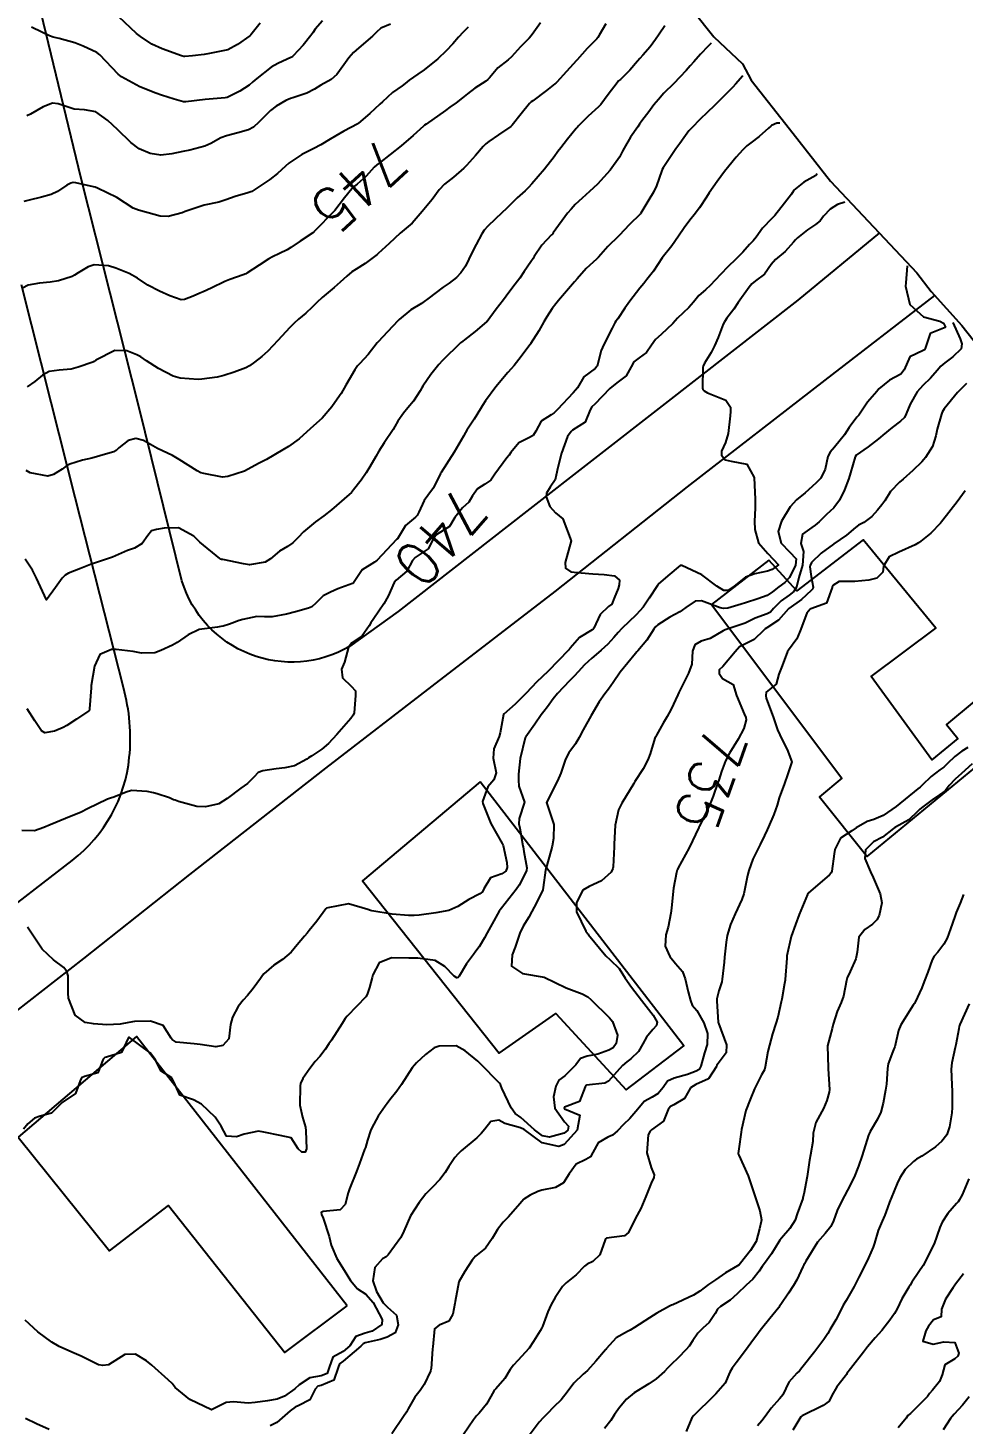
# Model space of a CAD drawing. Header units: metres. Extents: x 298520 to 308411, y 7433745 to 7450750.
# Drawn here: x 300307.2 to 300392.8, y 7449074.5 to 7449202.4 of the extents above; entities that cross this region are included whole.
import ezdxf
from ezdxf.enums import TextEntityAlignment as Align

# ---------------------------------------------------------------- set-up
doc = ezdxf.new("R2010")
doc.units = ezdxf.units.M
doc.header["$LTSCALE"] = 10
for name, color, linetype in [('Area', 45, 'Continuous'), ('Cotas', 45, 'Continuous'), ('Curvas de Nivel 1m', 11, 'Continuous'), ('Curvas de Nivel 5m', 15, 'Continuous'), ('Edificações', 30, 'Continuous'), ('Vias Primárias', 230, 'Continuous')]:
    doc.layers.add(name, color=color, linetype=linetype)
doc.styles.add('Style-STANDARD', font='STANDARD.shx')

msp = doc.modelspace()

# ---------------------------------------------------------------- linework, layer by layer
at = {"layer": 'Area'}
msp.add_polyline3d([(300363.96, 7449209.13, 744.53), (300369.99, 7449201.53, 742.12), (300372.6, 7449199.07, 741.34), (300373.41, 7449197.57, 741.08), (300376.91, 7449193.13, 739.83), (300380.68, 7449188.32, 738.84), (300388.59, 7449179.93, 737.23), (300389.88, 7449178.21, 737.05), (300392.69, 7449175.09, 737.01), (300397.09, 7449169.54, 734.57), (300403.01, 7449163.19, 733.06), (300409.73, 7449154.67, 731.4), (300416.81, 7449146.41, 729.73), (300420.89, 7449141.42, 728.68), (300422.45, 7449139.86, 728.27), (300425.86, 7449135.21, 727.43), (300426.16, 7449135, 727.31), (300430.72, 7449130.18, 726.69), (300439.56, 7449119.7, 725.25)], dxfattribs=at)
at = {"layer": 'Curvas de Nivel 1m', "flags": 128}
for points, elevation in [([(300347.5, 7449202.44), (300347.03, 7449201.97), (300346.6, 7449201.51), (300346.08, 7449200.91), (300345.47, 7449200.25), (300344.72, 7449199.53), (300343.45, 7449198.52), (300342.88, 7449198.12), (300342.08, 7449197.56), (300341.72, 7449197.28), (300341.44, 7449197.06), (300340.57, 7449196.43), (300339.63, 7449195.6), (300339.41, 7449195.39), (300338.49, 7449194.52), (300337.46, 7449193.62), (300337.42, 7449193.59), (300337.39, 7449193.57), (300336.11, 7449192.9), (300335.38, 7449192.46), (300334.86, 7449192.16), (300334, 7449191.66), (300333.36, 7449191.32), (300332.27, 7449190.76), (300331.35, 7449190.16), (300331.08, 7449189.96), (300330.77, 7449189.7), (300330.02, 7449189.02), (300329.33, 7449188.48), (300328.24, 7449187.73), (300327.67, 7449187.39), (300327.32, 7449187.25), (300326.15, 7449186.91), (300325.31, 7449186.61), (300324.66, 7449186.41), (300323.3, 7449186.11), (300323.05, 7449186.04), (300322.32, 7449185.8), (300321.57, 7449185.53), (300321.29, 7449185.42), (300320.03, 7449185.08), (300319.29, 7449185.12), (300318.72, 7449185.28), (300317.29, 7449185.65), (300316.8, 7449185.86), (300315.31, 7449186.83), (300313.54, 7449187.69), (300313.32, 7449187.76), (300312.64, 7449187.92), (300311.56, 7449188.16), (300311.33, 7449188.19), (300311.11, 7449188.15), (300310.75, 7449187.94), (300309.87, 7449187.39), (300309.31, 7449187.11), (300308.42, 7449186.85), (300307.3, 7449186.57), (300306.81, 7449186.47)], 746), ([(300365.5, 7449202.55), (300364.98, 7449201.8), (300364.64, 7449201.3), (300364.14, 7449200.64), (300363.47, 7449199.87), (300363.21, 7449199.57), (300363, 7449199.31), (300362.29, 7449198.48), (300361.44, 7449197.65), (300361.27, 7449197.5), (300361.13, 7449197.33), (300360.32, 7449196.25), (300359.64, 7449195.36), (300359.41, 7449195.12), (300358.48, 7449194.29), (300357.58, 7449193.38), (300357.49, 7449193.28), (300357.39, 7449193.15), (300356.6, 7449192.16), (300355.98, 7449191.39), (300355.71, 7449191.04), (300355.35, 7449190.54), (300354.48, 7449189.41), (300353.33, 7449188.07), (300353.02, 7449187.74), (300352.71, 7449187.44), (300351.98, 7449186.78), (300351.3, 7449186.11), (300350.96, 7449185.79), (300350.61, 7449185.46), (300349.28, 7449184.19), (300348.94, 7449183.82), (300348.73, 7449183.49), (300348.23, 7449182.52), (300347.71, 7449181.5), (300347.56, 7449181.18), (300347.23, 7449180.52), (300346.82, 7449179.92), (300346.42, 7449179.51), (300345.75, 7449178.98), (300345.21, 7449178.61), (300343.78, 7449177.54), (300343.46, 7449177.29), (300343.2, 7449177.12), (300342.23, 7449176.52), (300341.17, 7449175.65), (300341.13, 7449175.61), (300341.09, 7449175.57), (300340.1, 7449174.52), (300339.24, 7449173.6), (300339.15, 7449173.5), (300338.32, 7449172.43), (300337.57, 7449171.62), (300337.36, 7449171.39), (300337.12, 7449171.04), (300336.58, 7449170.15), (300336.3, 7449169.63), (300335.86, 7449168.87), (300335.08, 7449167.75), (300335, 7449167.64), (300334.12, 7449166.6), (300333.05, 7449165.67), (300332.01, 7449164.71), (300331.04, 7449164.01), (300330.53, 7449163.7), (300329.02, 7449162.83), (300328.3, 7449162.45), (300327.01, 7449161.74), (300325.49, 7449161.27), (300325, 7449161.22), (300323.27, 7449161.53), (300323.01, 7449161.61), (300322.67, 7449161.79), (300321.02, 7449162.83), (300320.4, 7449163.19), (300319.03, 7449163.84), (300317.75, 7449164.56), (300317.05, 7449164.76), (300316.34, 7449164.57), (300315.49, 7449163.88), (300315.25, 7449163.66), (300315.03, 7449163.54), (300314.5, 7449163.36), (300313.02, 7449162.94), (300312.18, 7449162.76), (300311.02, 7449162.4), (300310.72, 7449162.23), (300310.3, 7449161.94), (300309.51, 7449161.44), (300309, 7449161.31), (300307.38, 7449161.6), (300307.01, 7449161.81)], 743), ([(300340.38, 7449202.7), (300339.49, 7449202.33), (300339.1, 7449201.98), (300338.72, 7449201.6), (300337.47, 7449200.53), (300336.99, 7449200.1), (300336.57, 7449199.63), (300336.11, 7449198.98), (300335.45, 7449198.08), (300334.95, 7449197.65), (300333.99, 7449197.11), (300333.43, 7449196.76), (300332.72, 7449196.38), (300331.42, 7449195.96), (300331.22, 7449195.89), (300330.8, 7449195.7), (300329.91, 7449195.2), (300329.4, 7449194.81), (300328.32, 7449193.73), (300327.84, 7449193.28), (300327.38, 7449193.03), (300326.39, 7449192.74), (300325.37, 7449192.48), (300324.85, 7449192.29), (300323.92, 7449191.78), (300323.36, 7449191.53), (300322.01, 7449191.15), (300321.36, 7449191.03), (300320.34, 7449190.83), (300319.35, 7449190.69), (300318.36, 7449190.85), (300317.36, 7449191.28), (300316.59, 7449191.87), (300315.38, 7449193.06), (300314.49, 7449193.89), (300313.4, 7449194.66), (300312.34, 7449194.85), (300311.4, 7449194.93), (300309.94, 7449195.41), (300309.41, 7449195.48), (300308.56, 7449195.12), (300307.4, 7449194.46), (300307.06, 7449194.32)], 747), ([(300360.11, 7449202.74), (300359.49, 7449201.7), (300359.37, 7449201.48), (300359.28, 7449201.36), (300358.38, 7449200.46), (300357.46, 7449199.45), (300357.43, 7449199.41), (300357.41, 7449199.38), (300356.48, 7449198.36), (300355.61, 7449197.4), (300355.52, 7449197.31), (300355.43, 7449197.24), (300354.65, 7449196.64), (300353.42, 7449195.69), (300353.27, 7449195.58), (300353.12, 7449195.43), (300352.35, 7449194.49), (300351.52, 7449193.45), (300351.46, 7449193.38), (300351.39, 7449193.32), (300350.27, 7449192.58), (300349.37, 7449191.95), (300349.11, 7449191.74), (300348.86, 7449191.49), (300348.16, 7449190.68), (300347.35, 7449189.76), (300347.22, 7449189.63), (300347.09, 7449189.5), (300346.14, 7449188.7), (300345.33, 7449188.05), (300344.83, 7449187.53), (300344.2, 7449186.65), (300343.29, 7449185.55), (300342.37, 7449184.47), (300341.27, 7449183.57), (300340.24, 7449182.61), (300339.24, 7449181.68), (300339.2, 7449181.64), (300339.16, 7449181.6), (300338.06, 7449180.79), (300337.23, 7449180.26), (300336.84, 7449180.01), (300336.37, 7449179.63), (300335.78, 7449179.07), (300335.21, 7449178.58), (300334.13, 7449177.66), (300333.64, 7449177.22), (300333.19, 7449176.78), (300332.62, 7449176.24), (300331.94, 7449175.68), (300331.54, 7449175.32), (300331.17, 7449174.92), (300330.06, 7449173.71), (300329.14, 7449172.75), (300328.6, 7449172.27), (300327.92, 7449171.73), (300327.47, 7449171.4), (300327.13, 7449171.22), (300326.05, 7449170.82), (300325.11, 7449170.52), (300324.51, 7449170.37), (300323.11, 7449170.17), (300322.76, 7449170.14), (300321.11, 7449170.26), (300320.47, 7449170.46), (300319.12, 7449171.16), (300318.04, 7449171.85), (300317.5, 7449172.22), (300317.14, 7449172.41), (300316.22, 7449172.79), (300315.14, 7449172.82), (300313.4, 7449171.91), (300313.24, 7449171.8), (300313.13, 7449171.75), (300311.77, 7449171.28), (300311.12, 7449171.1), (300310.04, 7449171.02), (300309.12, 7449170.88), (300308.52, 7449170.55), (300307.82, 7449169.97), (300307.1, 7449169.49)], 744), ([(300334.14, 7449203.02), (300333.49, 7449202.24), (300333.25, 7449201.91), (300333.09, 7449201.67), (300332.38, 7449200.78), (300331.46, 7449199.8), (300331.4, 7449199.75), (300331.3, 7449199.69), (300330.06, 7449199.1), (300329.45, 7449198.75), (300328.14, 7449197.73), (300327.77, 7449197.41), (300327.43, 7449197.12), (300326.59, 7449196.58), (300325.42, 7449196), (300325.23, 7449195.95), (300323.41, 7449195.79), (300321.64, 7449195.58), (300321.41, 7449195.59), (300320.56, 7449195.82), (300319.42, 7449196.21), (300318.88, 7449196.38), (300317.43, 7449196.97), (300315.75, 7449197.88), (300315.45, 7449198.13), (300313.75, 7449199.9), (300313.47, 7449200.12), (300312.24, 7449200.69), (300311.47, 7449200.99), (300310.04, 7449201.39), (300309.48, 7449201.52), (300309.15, 7449201.63), (300308.46, 7449201.97), (300307.49, 7449202.42)], 748), ([(300328.43, 7449202.79), (300327.58, 7449201.74), (300327.48, 7449201.64), (300326.38, 7449200.84), (300325.47, 7449200.35), (300323.65, 7449199.98), (300323.46, 7449199.95), (300323.32, 7449199.93), (300322.25, 7449199.8), (300321.54, 7449199.73), (300321.46, 7449199.74), (300321.25, 7449199.81), (300319.47, 7449200.44), (300318.51, 7449200.88), (300317.48, 7449201.57), (300317.13, 7449201.86), (300315.51, 7449203.37)], 749), ([(300369.75, 7449200.96), (300369.48, 7449200.68), (300368.75, 7449199.97), (300368.14, 7449199.25), (300367.83, 7449198.89), (300367.45, 7449198.47), (300366.87, 7449197.84), (300366.32, 7449197.28), (300365.42, 7449196.37), (300364.91, 7449195.81), (300364.49, 7449195.3), (300364.03, 7449194.68), (300363.4, 7449193.84), (300363.17, 7449193.53), (300363.02, 7449193.31), (300362.36, 7449192.34), (300361.76, 7449191.33), (300361.63, 7449191.06), (300361.35, 7449190.53), (300360.5, 7449189.34), (300359.33, 7449188.06), (300358.98, 7449187.71), (300358.59, 7449187.37), (300357.92, 7449186.77), (300357.3, 7449186.17), (300356.92, 7449185.77), (300356.59, 7449185.39), (300355.27, 7449183.58), (300355.2, 7449183.48), (300355.13, 7449183.41), (300354.23, 7449182.45), (300353.54, 7449181.43), (300353.43, 7449181.24), (300353.24, 7449180.94), (300352.63, 7449180.04), (300352.21, 7449179.44), (300351.78, 7449178.88), (300351.21, 7449178.11), (300350.72, 7449177.46), (300350.05, 7449176.61), (300349.22, 7449175.48), (300349.17, 7449175.43), (300348.12, 7449174.54), (300347.16, 7449173.79), (300346.99, 7449173.67), (300346.8, 7449173.5), (300345.14, 7449171.88), (300344.8, 7449171.53), (300344.06, 7449170.6), (300343.34, 7449169.55), (300343.25, 7449169.4), (300343.1, 7449169.12), (300342.48, 7449168.17), (300341.97, 7449167.56), (300341.56, 7449167.08), (300341.06, 7449166.34), (300340.78, 7449165.85), (300340.61, 7449165.58), (300339.8, 7449164.35), (300339.32, 7449163.6), (300339.03, 7449163.11), (300338.48, 7449162.15), (300338.15, 7449161.61), (300337.68, 7449160.94), (300336.99, 7449160.04), (300336.8, 7449159.81), (300336.6, 7449159.62), (300334.97, 7449158.21), (300334.26, 7449157.66), (300333.52, 7449157.1), (300332.95, 7449156.66), (300332.42, 7449156.2), (300331.92, 7449155.68), (300331.44, 7449155.18), (300330.93, 7449154.84), (300330.21, 7449154.42), (300329.4, 7449153.71), (300328.91, 7449153.41), (300327.47, 7449153.17), (300326.91, 7449153.26), (300325.01, 7449153.66), (300324.91, 7449153.67), (300324.84, 7449153.69), (300324.75, 7449153.76), (300322.93, 7449155.25), (300322.36, 7449155.8), (300320.95, 7449156.56), (300319.64, 7449156.52), (300318.95, 7449156.41), (300318.5, 7449156.29), (300318.14, 7449155.85), (300317.64, 7449155.14), (300316.93, 7449154.71), (300316.3, 7449154.49), (300314.91, 7449153.88), (300312.91, 7449153.2), (300311.98, 7449152.84), (300310.9, 7449152.42), (300310.59, 7449152.24), (300310.32, 7449151.94), (300309.71, 7449151.11), (300308.86, 7449149.96), (300307.95, 7449151.96), (300307.6, 7449152.67), (300306.91, 7449153.69)], 742), ([(300372.65, 7449197.98), (300371.98, 7449197.2), (300371.72, 7449196.92), (300371.43, 7449196.63), (300370.01, 7449195.23), (300369.41, 7449194.65), (300368.69, 7449193.96), (300367.99, 7449193.25), (300367.71, 7449192.94), (300367.38, 7449192.5), (300366.86, 7449191.77), (300366.5, 7449191.27), (300365.35, 7449189.53), (300365.25, 7449189.38), (300365.22, 7449189.29), (300364.74, 7449187.89), (300364.45, 7449187.3), (300364.02, 7449186.6), (300363.29, 7449185.4), (300363.26, 7449185.35), (300363.23, 7449185.31), (300362.26, 7449184.34), (300361.33, 7449183.33), (300361.3, 7449183.3), (300361.27, 7449183.27), (300360.27, 7449182.33), (300359.41, 7449181.36), (300359.24, 7449181.18), (300358.3, 7449180.31), (300357.47, 7449179.38), (300357.22, 7449179.09), (300355.77, 7449177.4), (300355.52, 7449177.09), (300355.19, 7449176.66), (300354.69, 7449175.9), (300354.41, 7449175.42), (300353.97, 7449174.61), (300353.21, 7449173.43), (300353.19, 7449173.39), (300353.15, 7449173.34), (300352.33, 7449172.25), (300351.69, 7449171.44), (300351.43, 7449171.13), (300351.12, 7449170.79), (300350.01, 7449169.47), (300349.09, 7449168.19), (300348.8, 7449167.77), (300348.62, 7449167.48), (300348.03, 7449166.53), (300347.36, 7449165.5), (300347.24, 7449165.31), (300347.05, 7449164.96), (300346.2, 7449163.51), (300345.01, 7449161.64), (300344.97, 7449161.57), (300344.95, 7449161.53), (300344.3, 7449160.23), (300343.8, 7449159.54), (300343.46, 7449159.06), (300342.97, 7449158.01), (300342.83, 7449157.69), (300342.67, 7449157.55), (300341.74, 7449156.78), (300341.01, 7449155.57), (300340.98, 7449155.52), (300340.93, 7449155.48), (300339.17, 7449153.6), (300338.91, 7449153.42), (300337.78, 7449152.73), (300337.05, 7449151.62), (300336.99, 7449151.52), (300336.89, 7449151.46), (300335.56, 7449150.96), (300334.88, 7449150.67), (300334.21, 7449150.32), (300333.53, 7449149.66), (300333.18, 7449149.34), (300332.86, 7449149.19), (300331.68, 7449148.86), (300330.85, 7449148.64), (300329.55, 7449148.41), (300328.85, 7449148.41), (300328.15, 7449148.43), (300326.85, 7449148.18), (300326.52, 7449148.07), (300325.64, 7449147.75), (300325.04, 7449147.56), (300324.84, 7449147.51), (300324.52, 7449147.45), (300322.84, 7449147.24), (300321.86, 7449146.77), (300320.83, 7449146.05), (300320.4, 7449145.82), (300319.33, 7449145.32), (300318.81, 7449145.11), (300317.58, 7449145.09), (300316.81, 7449145.22), (300315.26, 7449145.43), (300314.82, 7449145.43), (300313.75, 7449144.95), (300313.26, 7449143.9), (300312.98, 7449142.11), (300312.96, 7449141.91), (300312.81, 7449139.97), (300312.81, 7449139.91), (300312.8, 7449139.86), (300312.75, 7449139.81), (300311.63, 7449139.03), (300310.73, 7449138.45), (300310.39, 7449138.27), (300309.62, 7449137.95), (300308.72, 7449137.78), (300308.41, 7449137.96), (300307.82, 7449138.88), (300307.11, 7449139.98)], 741), ([(300379.46, 7449189), (300379.34, 7449188.83), (300378.23, 7449188.23), (300377.32, 7449187.5), (300377.18, 7449187.28), (300377.09, 7449187.14), (300376.45, 7449186.3), (300375.57, 7449185.17), (300375.29, 7449184.89), (300374.45, 7449184.01), (300373.86, 7449183.18), (300373.59, 7449182.87), (300373.26, 7449182.51), (300372.63, 7449181.82), (300372.02, 7449181.2), (300371.24, 7449180.43), (300370.09, 7449179.23), (300369.67, 7449178.78), (300369.21, 7449178.38), (300368.6, 7449177.85), (300368.12, 7449177.25), (300367.71, 7449176.74), (300367.19, 7449176.26), (300366.67, 7449175.77), (300366.24, 7449175.27), (300365.16, 7449174.28), (300364.63, 7449173.83), (300364.29, 7449173.3), (300363.83, 7449172.62), (300363.14, 7449172.14), (300362.66, 7449171.78), (300362.41, 7449171.32), (300361.95, 7449170.49), (300361.11, 7449169.86), (300360.47, 7449169.34), (300359.09, 7449167.9), (300358.81, 7449167.64), (300358.65, 7449167.36), (300358.19, 7449166.25), (300357.05, 7449165.5), (300356.98, 7449165.45), (300356.92, 7449165.38), (300356.58, 7449164.92), (300356.05, 7449163.39), (300355.71, 7449162.09), (300355.56, 7449161.4), (300355.45, 7449160.96), (300355, 7449160.3), (300354.65, 7449159.75), (300354.63, 7449159.41), (300354.97, 7449158.51), (300355.5, 7449157.94), (300356.16, 7449157.39), (300356.93, 7449155.38), (300356.37, 7449153.39), (300356.4, 7449152.88), (300356.9, 7449152.53), (300357.83, 7449152.44), (300358.9, 7449152.34), (300359.95, 7449152.3), (300360.9, 7449152.18), (300361.34, 7449151.78), (300361.32, 7449151.33), (300361.21, 7449151.01), (300360.87, 7449150.12), (300360.63, 7449149.58), (300360.34, 7449149.35), (300359.59, 7449148.62), (300358.99, 7449147.36), (300358.93, 7449147.27), (300358.84, 7449147.21), (300357.68, 7449146.52), (300356.82, 7449145.53), (300356.75, 7449145.44), (300356.7, 7449145.38), (300354.79, 7449143.41), (300353.77, 7449142.44), (300352.8, 7449141.43), (300352.79, 7449141.41), (300352.77, 7449141.39), (300351.78, 7449140.42), (300350.74, 7449139.49), (300350.72, 7449139.48), (300350.72, 7449139.46), (300350.42, 7449137.77), (300350.33, 7449137.46), (300349.85, 7449136.33), (300349.77, 7449135.47), (300350.04, 7449134.11), (300349.85, 7449133.47), (300349.29, 7449132.85), (300348.8, 7449131.48), (300348.82, 7449131.3), (300349.57, 7449129.47), (300350.6, 7449127.63), (300350.66, 7449127.52), (300350.68, 7449127.46), (300351.04, 7449125.9), (300351.07, 7449125.45), (300350.93, 7449125.1), (300350.57, 7449124.87), (300349.54, 7449124.49), (300348.92, 7449123.48), (300348.79, 7449123.23), (300348.55, 7449123.02), (300347.54, 7449122.5), (300346.54, 7449121.87), (300345.71, 7449121.51), (300344.53, 7449121.28), (300342.99, 7449121.08), (300342.53, 7449121.05), (300342.02, 7449121.05), (300340.53, 7449121.16), (300338.66, 7449121.47), (300338.53, 7449121.51), (300338.31, 7449121.6), (300336.54, 7449122.12), (300334.64, 7449121.76), (300334.53, 7449121.72), (300334.49, 7449121.69), (300334.46, 7449121.65), (300333.64, 7449120.54), (300332.94, 7449119.67), (300332.74, 7449119.44), (300332.51, 7449119.17), (300331.83, 7449118.35), (300331.27, 7449117.69), (300330.48, 7449117.01), (300329.69, 7449116.49), (300328.79, 7449115.72), (300328.64, 7449115.54), (300328.46, 7449115.28), (300327.81, 7449114.36), (300327.29, 7449113.73), (300326.87, 7449113.29), (300326.42, 7449112.71), (300325.91, 7449111.75), (300325.73, 7449111.07), (300325.58, 7449109.75), (300325.01, 7449109.14), (300324.38, 7449109.03), (300322.94, 7449109.23), (300322.39, 7449109.28), (300320.74, 7449109.46), (300320.39, 7449109.68), (300320.29, 7449109.81), (300319.55, 7449110.97), (300318.41, 7449111.37), (300316.92, 7449111.34), (300316.41, 7449111.26), (300315.62, 7449111.09), (300314.4, 7449111.03), (300313.18, 7449111.13), (300312.41, 7449111.25), (300311.49, 7449111.92), (300310.89, 7449113.47), (300310.87, 7449113.93), (300310.86, 7449115.52), (300310.75, 7449115.93), (300310.47, 7449116.27), (300309.51, 7449116.98), (300308.48, 7449117.96), (300307.12, 7449119.97)], 739), ([(300381.99, 7449186.4), (300381.3, 7449186.17), (300380.64, 7449185.77), (300380.04, 7449185.11), (300379.72, 7449184.69), (300379.29, 7449184.34), (300378.56, 7449183.85), (300377.64, 7449183.14), (300377.45, 7449182.96), (300377.27, 7449182.73), (300376.52, 7449181.88), (300375.64, 7449181.16), (300375.24, 7449180.69), (300374.61, 7449179.8), (300373.81, 7449179.18), (300373.47, 7449178.93), (300373.22, 7449178.6), (300372.2, 7449177.2), (300371.81, 7449176.6), (300371.18, 7449175.77), (300370.96, 7449175.44), (300370.84, 7449175.22), (300370.38, 7449174.01), (300370.04, 7449173.23), (300369.75, 7449172.63), (300369.13, 7449171.64), (300369, 7449171.37), (300368.97, 7449171.24), (300368.96, 7449169.39), (300368.98, 7449169.24), (300369.1, 7449169.1), (300369.4, 7449168.94), (300371.09, 7449168.27), (300371.5, 7449167.63), (300371.52, 7449167.21), (300371.48, 7449166.81), (300371.31, 7449165.22), (300371.04, 7449164.39), (300370.68, 7449163.58), (300370.68, 7449163.22), (300371.03, 7449162.79), (300371.58, 7449162.66), (300373.02, 7449162.39), (300373.68, 7449161.18), (300373.71, 7449160.47), (300373.78, 7449159.18), (300373.78, 7449158.37), (300373.72, 7449157.18), (300373.74, 7449156.4), (300374.08, 7449155.18), (300374.92, 7449154.21), (300375.9, 7449153.16), (300375.33, 7449152.74), (300374.91, 7449152.59), (300373.73, 7449152.36), (300372.9, 7449152.05), (300371.85, 7449151.21), (300371.27, 7449150.83), (300370.89, 7449150.83), (300370.25, 7449151.23), (300368.9, 7449152.25), (300367.05, 7449153.12), (300366.91, 7449153.12), (300365.78, 7449152.16), (300364.89, 7449151.39), (300364.85, 7449151.33), (300364.82, 7449151.29), (300364.06, 7449150.12), (300363.51, 7449149.3), (300363.22, 7449148.95), (300362.86, 7449148.59), (300361.55, 7449147.33), (300361.21, 7449146.96), (300360.83, 7449146.52), (300360.27, 7449145.9), (300359.67, 7449145.35), (300359.2, 7449144.96), (300358.81, 7449144.62), (300358.15, 7449144.02), (300357.55, 7449143.37), (300357.2, 7449142.96), (300356.78, 7449142.54), (300355.68, 7449141.4), (300355.28, 7449140.89), (300354.75, 7449140.16), (300354.43, 7449139.74), (300354.18, 7449139.42), (300353.58, 7449138.58), (300352.77, 7449137.43), (300352.75, 7449137.4), (300352.72, 7449137.32), (300352.26, 7449135.44), (300352.11, 7449134.01), (300352.09, 7449133.44), (300352.12, 7449132.89), (300352.65, 7449131.43), (300352.15, 7449129.92), (300352.14, 7449129.44), (300352.22, 7449129.04), (300352.5, 7449127.43), (300352.51, 7449127.34), (300352.6, 7449126.92), (300352.86, 7449125.43), (300352.83, 7449125.18), (300352.57, 7449124.58), (300352.16, 7449123.84), (300351.87, 7449123.44), (300350.54, 7449121.73), (300350.42, 7449121.58), (300350.34, 7449121.46), (300349.69, 7449120.3), (300349.24, 7449119.47), (300348.98, 7449119), (300348.49, 7449118.18), (300348.2, 7449117.77), (300347.97, 7449117.49), (300347.35, 7449116.62), (300346.65, 7449115.5), (300346.58, 7449115.38), (300346.46, 7449115.33), (300346.21, 7449115.5), (300345.34, 7449116.38), (300344.48, 7449116.92), (300342.87, 7449117.15), (300342.48, 7449117.13), (300342.06, 7449117.14), (300340.48, 7449117.17), (300339.34, 7449116.72), (300338.75, 7449115.6), (300338.69, 7449115.37), (300338.45, 7449114.46), (300338.23, 7449113.8), (300338.11, 7449113.6), (300337.29, 7449112.75), (300336.42, 7449111.83), (300336.24, 7449111.62), (300335.95, 7449111.17), (300334.98, 7449109.64), (300334.74, 7449109.29), (300334.38, 7449108.77), (300333.89, 7449108.14), (300333.47, 7449107.66), (300332.98, 7449107.04), (300332.35, 7449106.11), (300332.14, 7449105.67), (300332.1, 7449105.43), (300332.06, 7449103.67), (300332.31, 7449102.56), (300332.58, 7449101.67), (300332.63, 7449101.33), (300332.68, 7449099.67), (300332.57, 7449099.36), (300332.27, 7449099.37), (300331.92, 7449099.68), (300331.29, 7449100.69), (300330.28, 7449100.9), (300328.79, 7449101.21), (300328.29, 7449101.3), (300326.99, 7449101.03), (300326.28, 7449100.78), (300325.36, 7449100.83), (300324.87, 7449101.76), (300324.31, 7449102.58), (300323.08, 7449103.78), (300322.33, 7449104.15), (300321.1, 7449104.58), (300320.55, 7449105.81), (300320.35, 7449106.17), (300319.35, 7449106.83), (300318.85, 7449107.83), (300318.37, 7449108.47), (300316.47, 7449109.86), (300316.39, 7449109.87), (300316.38, 7449109.86), (300315.74, 7449108.5), (300314.37, 7449108.06), (300314.23, 7449108.03), (300314.05, 7449107.89), (300313.59, 7449106.65), (300312.35, 7449106.29), (300312.09, 7449106.17), (300311.95, 7449105.91), (300311.52, 7449104.73), (300310.32, 7449103.93), (300309.33, 7449102.93), (300308.3, 7449102.66), (300307.78, 7449102.49), (300307.18, 7449101.97), (300306.77, 7449101.49)], 738), ([(300387.7, 7449180.55), (300387.57, 7449179.02), (300387.54, 7449178.7), (300387.92, 7449177.01), (300389.18, 7449175.9), (300390.68, 7449175.49), (300391.01, 7449175.32), (300391.19, 7449174.96), (300391.17, 7449174.92), (300389.8, 7449174.36), (300389.33, 7449173), (300389.27, 7449172.88), (300389.15, 7449172.81), (300387.92, 7449172.24), (300387.4, 7449171.03), (300387.12, 7449170.63), (300386.06, 7449170.09), (300385.11, 7449169.29), (300385, 7449169.16), (300384.9, 7449169.05), (300384.07, 7449168.09), (300383.39, 7449167.07), (300383.26, 7449166.89), (300383.08, 7449166.69), (300382.37, 7449165.77), (300381.95, 7449165.09), (300381.04, 7449163.94), (300380.63, 7449163.51), (300380.44, 7449163.11), (300380.19, 7449161.94), (300379.77, 7449161.11), (300379.4, 7449160.71), (300379, 7449160.34), (300378.34, 7449159.78), (300377.56, 7449159.13), (300376.98, 7449158.5), (300376.17, 7449157.16), (300375.89, 7449156.22), (300376.14, 7449155.16), (300376.92, 7449154.35), (300377.51, 7449153.73), (300377.47, 7449153.14), (300376.9, 7449152.01), (300376.48, 7449151.57), (300375.94, 7449151.16), (300375.36, 7449150.69), (300374.88, 7449150.36), (300374.01, 7449150.05), (300372.87, 7449149.7), (300372.49, 7449149.57), (300371.26, 7449149.21), (300370.86, 7449149.16), (300370.56, 7449149.22), (300368.87, 7449149.89), (300368.27, 7449149.84), (300367.41, 7449149.25), (300367.1, 7449149.02), (300366.86, 7449148.87), (300365.97, 7449148.39), (300364.85, 7449147.68), (300364.64, 7449147.5), (300364.48, 7449147.29), (300363.86, 7449146.26), (300363.03, 7449145.31), (300362.93, 7449145.19), (300362.81, 7449145.05), (300361.41, 7449143.33), (300360.78, 7449142.4), (300360.35, 7449141.77), (300360, 7449141.35), (300359.5, 7449140.61), (300358.74, 7449139.36), (300358.02, 7449138.07), (300357.65, 7449137.37), (300357.31, 7449136.78), (300356.71, 7449135.96), (300356.41, 7449135.38), (300355.97, 7449134.1), (300355.67, 7449133.4), (300354.65, 7449131.41), (300355.32, 7449129.4), (300355.3, 7449128.09), (300355.17, 7449127.4), (300355.07, 7449126.94), (300354.62, 7449125.41), (300354.61, 7449125.38), (300354.58, 7449125.2), (300354.37, 7449123.6), (300354.32, 7449123.41), (300353.74, 7449122.22), (300353.31, 7449121.42), (300353.05, 7449120.91), (300352.52, 7449120.07), (300352.22, 7449119.43), (300351.79, 7449118.14), (300351.52, 7449117.44), (300351.45, 7449116.42), (300352.47, 7449115.73), (300354.46, 7449115.41), (300356.45, 7449114.41), (300357.94, 7449113.87), (300358.44, 7449113.6), (300358.73, 7449113.36), (300360.42, 7449111.68), (300360.58, 7449111.5), (300360.7, 7449111.34), (300361.15, 7449110.08), (300361.04, 7449109.33), (300360.78, 7449108.94), (300360.38, 7449108.71), (300359.37, 7449108.36), (300358.38, 7449108.17), (300357.79, 7449107.96), (300357.35, 7449107.38), (300356.35, 7449106.37), (300355.79, 7449105.96), (300355.51, 7449105.4), (300355.29, 7449104.43), (300355.42, 7449103.4), (300356.3, 7449102.14), (300356.67, 7449101.76), (300356.61, 7449101.39), (300356.29, 7449101.11), (300354.94, 7449100.75), (300354.29, 7449100.87), (300353.57, 7449101.42), (300352.3, 7449102.54), (300351.79, 7449102.92), (300351.43, 7449103.44), (300350.56, 7449105.23), (300350.49, 7449105.46), (300350.46, 7449105.58), (300350.35, 7449105.69), (300348.58, 7449107.48), (300348.37, 7449107.69), (300347.22, 7449108.65), (300346.39, 7449109.1), (300344.83, 7449109.08), (300344.38, 7449108.92), (300343.58, 7449108.33), (300342.75, 7449107.55), (300342.56, 7449107.35), (300342.36, 7449107.09), (300341.38, 7449105.56), (300340.96, 7449104.95), (300340.32, 7449104.17), (300340.07, 7449103.83), (300339.89, 7449103.58), (300339.24, 7449102.66), (300338.67, 7449101.6), (300338.56, 7449101.32), (300338.28, 7449100.46), (300338.08, 7449099.8), (300338.01, 7449099.6), (300337.53, 7449098.33), (300337.26, 7449097.61), (300336.62, 7449096.02), (300336.49, 7449095.63), (300336.21, 7449094.58), (300335.76, 7449094.08), (300334.21, 7449093.93), (300334.02, 7449093.84), (300334.06, 7449093.65), (300334.2, 7449093.33), (300334.76, 7449091.64), (300334.95, 7449090.86), (300335.45, 7449089.64), (300336.14, 7449088.56), (300336.72, 7449087.62), (300337.36, 7449086.86), (300338.11, 7449086.35), (300338.8, 7449085.59), (300339.62, 7449084.05), (300339.59, 7449083.58), (300338.71, 7449082.96), (300338.07, 7449082.8), (300337.19, 7449082.49), (300336.64, 7449081.62), (300336.05, 7449081.1), (300335.1, 7449080.58), (300334.75, 7449079.64), (300334.57, 7449079.1), (300334.03, 7449078.89), (300333, 7449078.69), (300332.02, 7449078.04), (300331.61, 7449077.68), (300330.68, 7449077.01), (300330, 7449076.74), (300329.1, 7449076.6), (300327.99, 7449076.42), (300327.34, 7449076.38), (300325.99, 7449076.49), (300325.32, 7449076.43), (300323.98, 7449075.77), (300322, 7449076.72), (300320.66, 7449077.81), (300320.37, 7449078.17), (300320.02, 7449078.51), (300318.52, 7449079.84), (300318.04, 7449080.25), (300317.04, 7449080.86), (300316.04, 7449080.82), (300314.55, 7449079.88), (300314.03, 7449079.81), (300313.65, 7449079.89), (300312.04, 7449080.67), (300311.18, 7449081.06), (300310.05, 7449081.56), (300309.36, 7449081.95), (300308.07, 7449082.91), (300306.93, 7449083.97)], 737), ([(300391.88, 7449175.37), (300392.55, 7449173.88), (300392.71, 7449173.41), (300392.62, 7449172.96), (300391.88, 7449172.23), (300391.13, 7449171.67), (300390.76, 7449171.36), (300390.43, 7449170.99), (300389.83, 7449170.28), (300389.11, 7449169.59), (300388.61, 7449169.01), (300387.96, 7449167.88), (300387.61, 7449167.02), (300387.44, 7449166.66), (300387.07, 7449166.32), (300386.33, 7449165.77), (300385.47, 7449165.05), (300385.24, 7449164.86), (300385.05, 7449164.71), (300384.12, 7449163.98), (300383.03, 7449163.21), (300382.93, 7449163.07), (300382.5, 7449161.59), (300382.34, 7449161.08), (300381.94, 7449160.03), (300381.5, 7449159.09), (300380.98, 7449158.41), (300380.31, 7449157.77), (300379.63, 7449157.11), (300379.27, 7449156.8), (300378.96, 7449156.59), (300378.11, 7449155.97), (300377.95, 7449155.13), (300378.19, 7449154.4), (300378.09, 7449153.13), (300377.77, 7449152), (300377.57, 7449151.14), (300377.31, 7449150.72), (300376.88, 7449150.41), (300376.14, 7449149.89), (300375.46, 7449149.16), (300375.17, 7449148.85), (300374.86, 7449148.68), (300373.76, 7449148.28), (300372.85, 7449147.84), (300371.01, 7449147.22), (300370.89, 7449147.17), (300370.84, 7449147.14), (300369.64, 7449146.42), (300368.83, 7449146.17), (300368.24, 7449145.83), (300368.03, 7449145.25), (300367.97, 7449144.08), (300367.68, 7449143.25), (300366.77, 7449141.47), (300366.69, 7449141.27), (300366.08, 7449139.95), (300365.7, 7449139.28), (300365.34, 7449138.68), (300364.73, 7449137.57), (300364.63, 7449137.39), (300364.59, 7449137.29), (300364.15, 7449135.85), (300363.94, 7449135.3), (300363.51, 7449134.48), (300362.76, 7449133.31), (300362.73, 7449133.25), (300362.67, 7449133.14), (300361.55, 7449131.33), (300361.25, 7449130.72), (300360.96, 7449129.33), (300360.86, 7449127.59), (300360.85, 7449127.34), (300360.77, 7449125.52), (300360.74, 7449125.34), (300360.58, 7449125.01), (300359.7, 7449124.21), (300358.56, 7449123.72), (300357.98, 7449123.37), (300357.41, 7449122.25), (300357.42, 7449121.38), (300358.25, 7449119.62), (300358.44, 7449119.36), (300358.47, 7449119.33), (300358.5, 7449119.29), (300360.11, 7449117.34), (300360.48, 7449117), (300361.32, 7449116.18), (300361.87, 7449115.32), (300362.45, 7449114.48), (300363.37, 7449113.3), (300364.42, 7449111.91), (300364.79, 7449111.29), (300364.74, 7449110.96), (300364.41, 7449110.61), (300363.81, 7449109.89), (300363.49, 7449109.3), (300363.09, 7449108.59), (300362.37, 7449107.92), (300362.03, 7449107.65), (300361.63, 7449107.32), (300360.35, 7449105.87), (300360, 7449105.69), (300358.34, 7449105.52), (300358.2, 7449105.36), (300357.69, 7449104), (300356.31, 7449103.5), (300356.27, 7449103.44), (300356.27, 7449103.39), (300356.31, 7449103.35), (300357.7, 7449102.77), (300357.47, 7449101.37), (300356.28, 7449100.08), (300355.78, 7449099.89), (300354.28, 7449100.22), (300352.61, 7449101.43), (300352.29, 7449101.61), (300350.84, 7449101.99), (300350.3, 7449102.31), (300349.57, 7449102.19), (300349, 7449101.47), (300348.68, 7449101.08), (300348.28, 7449100.69), (300346.86, 7449099.5), (300346.56, 7449099.22), (300346.26, 7449098.87), (300345.72, 7449098.04), (300345.39, 7449097.52), (300344.89, 7449096.87), (300344.23, 7449096.16), (300343.91, 7449095.85), (300343.61, 7449095.54), (300342.99, 7449094.77), (300342.2, 7449093.55), (300341.61, 7449092.13), (300341.31, 7449091.56), (300340.16, 7449089.95), (300339.97, 7449089.77), (300339.65, 7449089.59), (300338.93, 7449088.8), (300338.77, 7449087.59), (300339.1, 7449086.6), (300339.72, 7449085.58), (300340.1, 7449085.16), (300340.94, 7449084.42), (300341.09, 7449083.56), (300340.81, 7449082.83), (300340.07, 7449082.41), (300339.44, 7449082.21), (300338.06, 7449081.89), (300337.86, 7449081.8), (300337.67, 7449081.61), (300336.04, 7449080.23), (300335.7, 7449079.97), (300335.58, 7449079.63), (300335.19, 7449078.47), (300334.02, 7449078), (300333.73, 7449077.94), (300333.48, 7449077.66), (300332.99, 7449076.67), (300331.99, 7449076.15), (300331.66, 7449076.01), (300331.19, 7449075.68), (300329.97, 7449074.6), (300329.37, 7449074.31)], 736), ([(300392.99, 7449159.96), (300392.26, 7449158.96), (300390.97, 7449157.28), (300390.84, 7449157.11), (300390.73, 7449156.98), (300389.86, 7449156.08), (300388.94, 7449155.33), (300388.74, 7449155.2), (300388.43, 7449155.01), (300386.93, 7449154.33), (300386.04, 7449153.92), (300385.53, 7449153.04), (300385.46, 7449152.5), (300384.9, 7449151.96), (300384.19, 7449151.77), (300382.9, 7449151.65), (300381.45, 7449151.64), (300380.89, 7449151.28), (300380.82, 7449151.17), (300380.81, 7449151.1), (300380.31, 7449149.67), (300378.86, 7449149.15), (300378.85, 7449149.14), (300378.82, 7449149.12), (300378.49, 7449148.75), (300377.88, 7449147.13), (300377.58, 7449146.39), (300376.82, 7449145.37), (300376.74, 7449145.22), (300376.71, 7449145.15), (300376.17, 7449143.78), (300375.93, 7449143.16), (300375.7, 7449142.24), (300374.78, 7449141.52), (300374.75, 7449141.2), (300374.75, 7449141.17), (300374.77, 7449140.97), (300375.45, 7449139.16), (300375.82, 7449138.07), (300376.24, 7449137.15), (300376.71, 7449136.27), (300377.12, 7449135.14), (300376.68, 7449133.74), (300376.51, 7449133.32), (300376.45, 7449133.15), (300375.97, 7449131.84), (300375.77, 7449131.16), (300375.49, 7449130.31), (300375, 7449129.17), (300374.88, 7449128.91), (300374.61, 7449128.38), (300374.22, 7449127.56), (300374.03, 7449127.18), (300373.56, 7449126.21), (300373.19, 7449125.18), (300373.06, 7449124.7), (300372.75, 7449123.19), (300372.72, 7449123.02), (300372.55, 7449122.51), (300371.95, 7449121.2), (300371.52, 7449120.21), (300371.22, 7449119.21), (300371.11, 7449118.6), (300370.97, 7449117.22), (300370.93, 7449116.76), (300370.75, 7449115.22), (300370.71, 7449114.97), (300370.45, 7449114.15), (300370.26, 7449113.4), (300370.26, 7449113.22), (300370.39, 7449111.24), (300370.4, 7449111.22), (300370.41, 7449111.19), (300371.14, 7449109.21), (300371.13, 7449108.46), (300370.37, 7449107.49), (300370.26, 7449107.33), (300370.22, 7449107.22), (300369.49, 7449106.09), (300368.35, 7449105.57), (300367.85, 7449105.25), (300367.29, 7449104.29), (300366.32, 7449103.71), (300366.03, 7449103.56), (300365.81, 7449103.27), (300365.37, 7449102.21), (300364.29, 7449101.42), (300364.15, 7449101.29), (300363.97, 7449100.97), (300363.84, 7449099.3), (300364.25, 7449097.97), (300364.53, 7449097.29), (300364.48, 7449097.04), (300364.24, 7449096.54), (300363.75, 7449095.3), (300363.29, 7449094.22), (300362.81, 7449093.31), (300362.18, 7449092), (300361.81, 7449091.69), (300360.17, 7449091.49), (300360.08, 7449091.43), (300360.03, 7449091.34), (300359.55, 7449089.95), (300358.9, 7449089.35), (300358.39, 7449089.11), (300358.15, 7449088.91), (300357.37, 7449088.13), (300356.45, 7449087.39), (300356.12, 7449087.07), (300355.45, 7449086.06), (300355.08, 7449085.4), (300354.77, 7449084.73), (300354.3, 7449083.41), (300354.23, 7449083.26), (300354.08, 7449083.01), (300353.46, 7449082.02), (300353.06, 7449081.42), (300352.04, 7449080.27), (300351.63, 7449079.86), (300351.33, 7449079.45), (300350.84, 7449078.64), (300350.01, 7449077.7), (300349.9, 7449077.57), (300349.84, 7449077.46), (300349.18, 7449076.28), (300348.49, 7449075.47), (300348.24, 7449075.21), (300347.98, 7449074.84), (300347.07, 7449073.49)], 734), ([(300393.23, 7449136.44), (300392.71, 7449136.1), (300392.05, 7449135.62), (300391.39, 7449134.97), (300391.04, 7449134.63), (300390.69, 7449134.38), (300389.88, 7449133.79), (300389.07, 7449133), (300388.87, 7449132.8), (300388.67, 7449132.64), (300386.67, 7449131.03), (300385.49, 7449130.2), (300384.63, 7449129.85), (300384.03, 7449129.66), (300383.02, 7449129.07), (300382.62, 7449128.82), (300381.58, 7449128.12), (300381.06, 7449127.1), (300381, 7449126.69), (300380.78, 7449125.1), (300380.72, 7449124.96), (300380.58, 7449124.76), (300379.68, 7449124), (300378.66, 7449123.12), (300378.61, 7449123.06), (300378.55, 7449122.96), (300377.81, 7449121.13), (300377.45, 7449120.21), (300377.07, 7449119.14), (300376.68, 7449117.35), (300376.66, 7449117.15), (300376.52, 7449115.2), (300376.51, 7449115.15), (300376.51, 7449115.11), (300376.46, 7449114.81), (300376.2, 7449113.39), (300376.16, 7449113.15), (300375.85, 7449111.72), (300375.66, 7449111.16), (300375.36, 7449110.2), (300375.09, 7449109.16), (300374.94, 7449108.6), (300374.7, 7449107.17), (300374.63, 7449106.9), (300374.36, 7449106.44), (300373.72, 7449105.18), (300373.32, 7449104.19), (300372.93, 7449103.19), (300372.53, 7449101.43), (300372.5, 7449101.2), (300372.28, 7449099.68), (300372.22, 7449099.26), (300372.22, 7449099.2), (300372.27, 7449099.08), (300373.14, 7449097.19), (300373.41, 7449096.36), (300373.79, 7449095.18), (300374.21, 7449093.98), (300374.34, 7449093.17), (300374.33, 7449093.03), (300374.18, 7449092.35), (300373.85, 7449091.17), (300373.33, 7449090.35), (300372.42, 7449089.2), (300372.3, 7449089.05), (300372.15, 7449088.95), (300371.04, 7449088.31), (300370.13, 7449087.68), (300369.86, 7449087.49), (300369.5, 7449087.23), (300368.71, 7449086.64), (300368.11, 7449086.28), (300366.22, 7449085.38), (300366.1, 7449085.35), (300366.04, 7449085.33), (300365.92, 7449085.27), (300364.76, 7449084.62), (300364.09, 7449084.2), (300362.72, 7449083.31), (300362.33, 7449083.06), (300362.08, 7449082.93), (300361.03, 7449082.37), (300360.12, 7449081.34), (300360.09, 7449081.3), (300360.05, 7449081.25), (300359.17, 7449080.22), (300358.43, 7449079.36), (300358.21, 7449079.17), (300358.03, 7449079.03), (300357.18, 7449078.2), (300356.56, 7449077.38), (300356, 7449076.68), (300355.34, 7449076.04), (300354.71, 7449075.4), (300354.35, 7449075.03), (300353.98, 7449074.62), (300353.07, 7449073.42)], 733), ([(300393.63, 7449134.95), (300392.68, 7449134.06), (300392.1, 7449133.55), (300391.53, 7449132.97), (300391.16, 7449132.48), (300390.66, 7449132.11), (300389.99, 7449131.65), (300389.11, 7449131), (300388.85, 7449130.79), (300388.65, 7449130.58), (300387.83, 7449129.82), (300386.62, 7449129.14), (300386.55, 7449129.11), (300386.43, 7449129.03), (300385.44, 7449128.22), (300384.61, 7449127.8), (300383.87, 7449127.06), (300383.8, 7449126.27), (300384.33, 7449125.05), (300384.58, 7449124.54), (300385.21, 7449123.04), (300385.37, 7449122.21), (300385.13, 7449121.04), (300384.91, 7449120.66), (300384.52, 7449120.26), (300383.82, 7449119.76), (300383.27, 7449119.07), (300383.11, 7449117.7), (300382.98, 7449117.07), (300382.47, 7449115.91), (300382.21, 7449115.34), (300382.14, 7449115.08), (300381.86, 7449113.67), (300381.65, 7449113.09), (300381.28, 7449112.24), (300380.9, 7449111.1), (300380.81, 7449110.7), (300380.38, 7449109.1), (300380.47, 7449107.1), (300380.47, 7449106.99), (300380.59, 7449105.1), (300380.56, 7449104.87), (300380.33, 7449104.09), (300380.04, 7449103.38), (300379.88, 7449103.1), (300379.32, 7449102.09), (300379.09, 7449101.11), (300379.04, 7449100.35), (300378.84, 7449099.11), (300378.74, 7449098.64), (300378.53, 7449097.13), (300378.23, 7449095.52), (300378.15, 7449095.21), (300378.13, 7449095.13), (300377.63, 7449093.71), (300377.42, 7449093.14), (300376.95, 7449092.38), (300376.18, 7449091.5), (300376.03, 7449091.3), (300375.95, 7449091.15), (300375.28, 7449090.04), (300374.61, 7449089.17), (300374.42, 7449088.9), (300374.14, 7449088.47), (300373.57, 7449087.74), (300372.96, 7449087.19), (300372.11, 7449086.39), (300371.49, 7449085.82), (300370.59, 7449085.22), (300370.33, 7449084.99), (300370.1, 7449084.59), (300369.55, 7449083.77), (300368.97, 7449083.23), (300368.51, 7449082.8), (300368.07, 7449082.1), (300367.72, 7449081.59), (300367.43, 7449081.26), (300366.74, 7449080.56), (300366.04, 7449079.88), (300365.74, 7449079.57), (300365.46, 7449079.28), (300364.7, 7449078.61), (300364.02, 7449078.14), (300363.49, 7449077.82), (300362.68, 7449077.31), (300362, 7449076.73), (300361.34, 7449075.98), (300360.9, 7449075.33), (300360.54, 7449074.78), (300359.97, 7449074.06)], 732), ([(300392.86, 7449122.96), (300392.55, 7449122.19), (300392.19, 7449121.31), (300392.07, 7449120.96), (300391.67, 7449119.82), (300391.34, 7449118.97), (300391.06, 7449118.42), (300390.49, 7449117.69), (300390.15, 7449117.32), (300389.98, 7449116.99), (300389.59, 7449115.87), (300389.26, 7449114.99), (300389.02, 7449114.43), (300388.43, 7449113.12), (300388.39, 7449113.04), (300388.37, 7449113), (300388.25, 7449112.83), (300387.12, 7449111.02), (300386.91, 7449110.52), (300386.55, 7449109.03), (300386.51, 7449108.9), (300386.38, 7449108.58), (300385.95, 7449107.45), (300385.88, 7449107.03), (300385.79, 7449105.59), (300385.71, 7449105.04), (300385.5, 7449103.86), (300385.29, 7449103.04), (300384.96, 7449102.39), (300384.3, 7449101.26), (300384.2, 7449101.05), (300384.16, 7449100.92), (300383.56, 7449099.06), (300383.23, 7449098.09), (300382.84, 7449097.07), (300382.23, 7449095.89), (300381.94, 7449095.37), (300381.79, 7449095.08), (300381.27, 7449094.03), (300380.93, 7449093.09), (300380.71, 7449092.57), (300380.18, 7449091.91), (300379.48, 7449091.11), (300378.41, 7449089.38), (300378.28, 7449089.13), (300378.24, 7449089.04), (300378.15, 7449088.85), (300377.6, 7449087.66), (300377.29, 7449087.14), (300376.81, 7449086.45), (300376.11, 7449085.41), (300376.01, 7449085.25), (300375.94, 7449085.15), (300375.11, 7449084.14), (300374.36, 7449083.17), (300374.23, 7449083.02), (300374.08, 7449082.83), (300373.37, 7449081.88), (300372.9, 7449081.19), (300372.04, 7449080.06), (300371.65, 7449079.59), (300371.46, 7449079.21), (300371.03, 7449078.2), (300370.17, 7449077.22), (300370.09, 7449077.13), (300370, 7449077.05), (300368.14, 7449075.25), (300367.98, 7449075.02), (300367.44, 7449073.78)], 731), ([(300393.35, 7449096.94), (300392.73, 7449095.45), (300392.45, 7449094.96), (300392.36, 7449094.82), (300392.22, 7449094.66), (300391.42, 7449093.75), (300390.91, 7449092.97), (300390.69, 7449092.47), (300390.17, 7449090.98), (300389.14, 7449089), (300388.75, 7449088.39), (300388.13, 7449087.47), (300387.95, 7449087.19), (300387.83, 7449087.01), (300387.2, 7449085.93), (300386.78, 7449085.02), (300386.54, 7449084.59), (300386.09, 7449083.98), (300385.67, 7449083.44), (300385.36, 7449083.04), (300384.76, 7449082.35), (300384.06, 7449081.54), (300383.68, 7449081.06), (300382.49, 7449079.53), (300382.17, 7449079.08), (300382.12, 7449079), (300382.03, 7449078.88), (300381.24, 7449077.86), (300380.8, 7449077.09), (300380.54, 7449076.55), (300379.99, 7449076.15), (300378.08, 7449075.22), (300377.98, 7449075.16), (300377.97, 7449075.15), (300377.95, 7449075.13), (300377.21, 7449073.9)], 729), ([(300392.86, 7449088.23), (300392.13, 7449087.29), (300391.99, 7449087.1), (300391.91, 7449086.96), (300391.2, 7449085.89), (300390.82, 7449084.97), (300390.79, 7449084.27), (300390.09, 7449084), (300389.64, 7449083.43), (300389.41, 7449082.99), (300389.11, 7449082.04), (300390.06, 7449081.77), (300391.04, 7449081.99), (300392.06, 7449081.93), (300392.43, 7449080.96), (300392.34, 7449080.67), (300392.05, 7449080.43), (300391.13, 7449079.89), (300390.9, 7449078.97), (300390.64, 7449078.35), (300390.01, 7449077.57), (300389.74, 7449077.25), (300389.54, 7449076.99), (300387.99, 7449075.43), (300387.76, 7449075.23), (300387.59, 7449075.01), (300386.88, 7449074.12)], 728), ([(300393.37, 7449076.95), (300392.76, 7449076.19), (300391.99, 7449075.36), (300391.8, 7449075.15), (300391.66, 7449074.96), (300391, 7449073.94)], 727), ([(300309.13, 7449073.95), (300307.97, 7449074.49), (300306.96, 7449074.98)], 736)]:
    msp.add_lwpolyline(points, dxfattribs=dict(at, elevation=elevation))
at = {"layer": 'Curvas de Nivel 5m', "flags": 128}
for points, elevation in [([(300354.1, 7449202.83), (300353.49, 7449201.97), (300353.26, 7449201.65), (300353.06, 7449201.43), (300352.28, 7449200.64), (300351.47, 7449199.72), (300351.16, 7449199.45), (300350.22, 7449198.7), (300349.44, 7449197.8), (300349.29, 7449197.63), (300349.1, 7449197.48), (300348.09, 7449196.84), (300347.43, 7449196.32), (300346.98, 7449195.95), (300346.38, 7449195.51), (300345.81, 7449195.11), (300345.41, 7449194.81), (300343.64, 7449193.55), (300343.5, 7449193.44), (300343.39, 7449193.35), (300342.45, 7449192.49), (300341.36, 7449191.57), (300339.35, 7449189.98), (300339.13, 7449189.82), (300338.89, 7449189.6), (300338.16, 7449188.78), (300337.33, 7449188.05), (300337.09, 7449187.86), (300336.84, 7449187.62), (300336.15, 7449186.79), (300335.29, 7449185.64), (300333.35, 7449183.67), (300333.31, 7449183.63), (300333.27, 7449183.6), (300332.11, 7449182.84), (300331.26, 7449182.25), (300330.91, 7449182.04), (300330.22, 7449181.7), (300329.57, 7449181.39), (300329.25, 7449181.21), (300328.34, 7449180.63), (300327.23, 7449179.9), (300327.12, 7449179.84), (300326.87, 7449179.74), (300325.67, 7449179.31), (300325.22, 7449179.12), (300323.94, 7449178.51), (300323.21, 7449178.18), (300322.93, 7449178.06), (300322.32, 7449177.8), (300321.52, 7449177.48), (300321.2, 7449177.45), (300320.16, 7449177.82), (300319.21, 7449178.24), (300318.16, 7449178.8), (300317.22, 7449179.44), (300316.46, 7449179.87), (300315.23, 7449180.36), (300314.56, 7449180.56), (300313.23, 7449180.67), (300312.68, 7449180.47), (300311.78, 7449179.92), (300311.44, 7449179.71), (300311.22, 7449179.6), (300309.97, 7449179.19), (300309.21, 7449179.06), (300308.23, 7449178.98), (300307.21, 7449178.8), (300306.69, 7449178.51)], 745), ([(300376.04, 7449193.62), (300375.75, 7449193.62), (300375.27, 7449193.41), (300375.2, 7449193.36), (300375, 7449193.17), (300374.15, 7449192.41), (300373.37, 7449191.83), (300373.01, 7449191.55), (300372.65, 7449191.2), (300372.04, 7449190.52), (300371.35, 7449189.71), (300370.96, 7449189.22), (300370.28, 7449188.28), (300369.56, 7449187.24), (300369.31, 7449186.85), (300368.67, 7449185.87), (300368.18, 7449185.25), (300367.78, 7449184.76), (300367.28, 7449184.06), (300366.75, 7449183.27), (300366.13, 7449182.4), (300365.24, 7449181.29), (300364.46, 7449180.07), (300363.86, 7449179.3), (300363.57, 7449178.95), (300363.22, 7449178.52), (300362.28, 7449177.32), (300361.84, 7449176.68), (300361.18, 7449175.72), (300361.01, 7449175.49), (300360.91, 7449175.33), (300360.67, 7449174.84), (300359.91, 7449173.35), (300359.68, 7449172.81), (300359.29, 7449171.36), (300359.12, 7449171.16), (300358.07, 7449170.41), (300357.49, 7449169.38), (300357.32, 7449169.16), (300357.1, 7449168.93), (300355.66, 7449167.4), (300355.37, 7449167.11), (300355.08, 7449166.93), (300354.17, 7449166.32), (300353.7, 7449165.42), (300353.45, 7449165.03), (300353.05, 7449164.8), (300352.14, 7449164.34), (300351.4, 7449163.45), (300351.25, 7449163.23), (300351.03, 7449162.98), (300349.94, 7449161.47), (300349.55, 7449160.92), (300349, 7449160.56), (300348.33, 7449160.15), (300347.89, 7449159.49), (300347.55, 7449158.92), (300346.97, 7449158.4), (300346.27, 7449157.51), (300345.77, 7449156.7), (300344.94, 7449156.16), (300344.55, 7449155.92), (300344.28, 7449155.54), (300343.82, 7449154.64), (300342.92, 7449154.02), (300342.63, 7449153.84), (300342.4, 7449153.56), (300341.87, 7449152.59), (300340.89, 7449151.76), (300340.71, 7449151.57), (300340.16, 7449150.3), (300339.77, 7449149.59), (300338.85, 7449148.25), (300338.58, 7449147.87), (300338.43, 7449147.6), (300337.77, 7449146.67), (300336.83, 7449146.04), (300336.52, 7449145.62), (300336.16, 7449144.27), (300335.88, 7449143.63), (300335.98, 7449142.82), (300336.78, 7449142.06), (300337.18, 7449141.62), (300337.17, 7449141.21), (300337.05, 7449139.62), (300336.96, 7449139.4), (300336.74, 7449139.11), (300335.47, 7449137.64), (300334.71, 7449136.82), (300334.09, 7449136.28), (300333.16, 7449135.67), (300332.88, 7449135.49), (300332.7, 7449135.37), (300331.6, 7449134.77), (300330.69, 7449134.58), (300329.91, 7449134.48), (300328.68, 7449134.29), (300328.26, 7449134.14), (300327.86, 7449133.73), (300327.27, 7449133.13), (300326.66, 7449132.71), (300325.42, 7449131.76), (300324.65, 7449131.29), (300323.43, 7449131), (300322.65, 7449131.03), (300320.96, 7449131.49), (300320.65, 7449131.6), (300320.5, 7449131.66), (300320.13, 7449131.82), (300319, 7449132.18), (300318.66, 7449132.28), (300318.09, 7449132.41), (300316.66, 7449132.5), (300316.18, 7449132.34), (300315.03, 7449131.88), (300314.74, 7449131.79), (300314.65, 7449131.77), (300314.47, 7449131.7), (300312.64, 7449130.81), (300312.04, 7449130.52), (300310.63, 7449129.93), (300309.21, 7449129.36), (300308.62, 7449129.11), (300307.78, 7449128.8), (300306.62, 7449128.85)], 740), ([(300393.11, 7449169.8), (300392.3, 7449168.96), (300391.09, 7449167.45), (300390.91, 7449167.15), (300390.84, 7449166.98), (300390.44, 7449165.61), (300390.3, 7449164.99), (300390.01, 7449164.02), (300389.36, 7449163), (300389.21, 7449162.81), (300389.03, 7449162.6), (300388.2, 7449161.83), (300387.33, 7449161.03), (300387, 7449160.74), (300386.15, 7449159.88), (300385.63, 7449159.04), (300385.37, 7449158.66), (300384.97, 7449158.19), (300384.44, 7449157.59), (300383.72, 7449157.06), (300383.23, 7449156.8), (300382.96, 7449156.6), (300382.13, 7449155.9), (300380.98, 7449155.1), (300380.93, 7449155.07), (300379.8, 7449154.24), (300378.92, 7449153.39), (300378.81, 7449153.12), (300378.79, 7449153), (300378.9, 7449152.11), (300379.08, 7449151.12), (300379.04, 7449150.96), (300378.89, 7449150.81), (300378.01, 7449150), (300376.86, 7449149.18), (300376.83, 7449149.15), (300375.92, 7449148.09), (300374.85, 7449147.4), (300374.7, 7449147.32), (300374.52, 7449147.17), (300373.67, 7449146.34), (300372.82, 7449145.91), (300372.35, 7449145.67), (300371.94, 7449145.2), (300370.8, 7449143.87), (300370.48, 7449143.54), (300370.47, 7449143.22), (300370.79, 7449142.76), (300371.77, 7449142.2), (300372.07, 7449141.2), (300372.75, 7449139.52), (300372.91, 7449139.19), (300372.96, 7449138.97), (300372.73, 7449138.18), (300372.21, 7449137.2), (300371.41, 7449135.91), (300371.04, 7449135.21), (300370.69, 7449134.25), (300370.44, 7449133.45), (300370.36, 7449133.22), (300369.91, 7449131.98), (300369.61, 7449131.23), (300369.3, 7449130.58), (300368.68, 7449129.24), (300368.66, 7449129.2), (300368.62, 7449129.1), (300367.72, 7449127.25), (300366.73, 7449125.42), (300366.66, 7449125.27), (300366.63, 7449125.22), (300366.58, 7449124.98), (300366.29, 7449123.54), (300366.25, 7449123.27), (300366.1, 7449121.71), (300366.06, 7449121.27), (300365.81, 7449119.98), (300365.6, 7449119.28), (300365.54, 7449118.23), (300365.95, 7449117.28), (300366.48, 7449116.65), (300367.13, 7449115.92), (300367.36, 7449115.26), (300367.65, 7449114.05), (300367.84, 7449113.25), (300368.01, 7449112.83), (300368.42, 7449112.35), (300369.08, 7449111.23), (300369.41, 7449110.23), (300369.37, 7449109.23), (300369.13, 7449108.48), (300368.81, 7449107.24), (300368.65, 7449106.95), (300368.36, 7449106.78), (300367.58, 7449106.47), (300366.35, 7449106.15), (300365.75, 7449105.87), (300365.34, 7449105.28), (300364.88, 7449104.74), (300364.33, 7449104.41), (300363.62, 7449104), (300363.03, 7449103.31), (300362.3, 7449102.44), (300361.71, 7449101.91), (300361.16, 7449101.33), (300360.71, 7449100.91), (300360.29, 7449100.73), (300359.4, 7449100.23), (300358.89, 7449099.35), (300358.68, 7449098.94), (300358.26, 7449098.7), (300357.37, 7449098.26), (300356.74, 7449097.38), (300356.23, 7449096.55), (300355.49, 7449096.14), (300354.23, 7449095.9), (300353.87, 7449095.77), (300353.17, 7449095.42), (300352.6, 7449095.05), (300352.22, 7449094.64), (300351.18, 7449093.45), (300350.7, 7449092.95), (300350.19, 7449092.27), (300349.87, 7449091.77), (300349.7, 7449091.46), (300349.07, 7449090.56), (300348.16, 7449089.84), (300347.84, 7449089.48), (300347.19, 7449088.44), (300346.64, 7449087.5), (300346.3, 7449085.7), (300346.28, 7449085.51), (300346.09, 7449084.53), (300345.71, 7449083.89), (300344.83, 7449083.52), (300344.42, 7449083.19), (300344.24, 7449081.53), (300344.23, 7449081.35), (300344.09, 7449079.53), (300344.08, 7449079.48), (300344.03, 7449079.31), (300343.47, 7449078.07), (300343.1, 7449077.54), (300342.61, 7449076.93), (300341.99, 7449075.86), (300341.83, 7449075.55), (300341.58, 7449075.16), (300340.51, 7449073.57)], 735), ([(300393.36, 7449112.95), (300392.51, 7449111.05), (300392.47, 7449110.96), (300392.45, 7449110.92), (300392.41, 7449110.68), (300392.14, 7449109.21), (300392.08, 7449108.96), (300391.78, 7449107.55), (300391.73, 7449106.97), (300391.79, 7449105.53), (300391.81, 7449104.97), (300391.82, 7449103.46), (300391.78, 7449102.97), (300391.58, 7449101.69), (300391.32, 7449100.97), (300390.87, 7449100.39), (300390.28, 7449099.86), (300389.02, 7449099), (300388.55, 7449098.72), (300388.27, 7449098.51), (300387.5, 7449097.77), (300387.01, 7449097.02), (300386.78, 7449096.49), (300386.22, 7449095.14), (300386.19, 7449095.07), (300386.17, 7449095.03), (300385.65, 7449093.59), (300385.41, 7449093.04), (300385.04, 7449092.18), (300384.69, 7449091.04), (300384.57, 7449090.65), (300384.16, 7449089.7), (300383.84, 7449089.05), (300383.27, 7449087.93), (300382.85, 7449087.07), (300382.11, 7449085.78), (300381.84, 7449085.35), (300381.7, 7449085.08), (300381.17, 7449084), (300380.62, 7449083.09), (300380.41, 7449082.76), (300380.06, 7449082.22), (300379.24, 7449081.11), (300378.04, 7449079.62), (300377.82, 7449079.35), (300377.59, 7449079.13), (300376.85, 7449078.31), (300376.29, 7449077.15), (300376.18, 7449076.97), (300376, 7449076.76), (300375.24, 7449075.91), (300374.68, 7449075.16), (300374.37, 7449074.77), (300373.97, 7449074.31)], 730)]:
    msp.add_lwpolyline(points, dxfattribs=dict(at, elevation=elevation))
at = {"layer": 'Edificações'}
for points in [[(300375.01, 7449153.6), (300369.76, 7449149.54), (300381.71, 7449133.62), (300379.65, 7449131.92), (300384.03, 7449126.46), (300399.07, 7449138.86), (300396.19, 7449142.62), (300391.29, 7449138.55), (300392.32, 7449137.27), (300389.95, 7449135.31), (300384.39, 7449142.94), (300390.31, 7449147.36), (300383.66, 7449155.46), (300377.6, 7449150.78)], [(300348.58, 7449133.28), (300337.82, 7449124.21), (300350.32, 7449108.45), (300355.52, 7449112.07), (300361.95, 7449105.09), (300367.25, 7449109.12)], [(300336.42, 7449085.28), (300317.13, 7449109.97), (300306.27, 7449100.75), (300314.65, 7449090.34), (300320.06, 7449094.48), (300330.71, 7449081)]]:
    msp.add_lwpolyline(points, close=True, dxfattribs=at)
at = {"layer": 'Vias Primárias'}
for points, elevation in [([(300385.15, 7449183.58), (300377.68, 7449177.43), (300365.25, 7449167.74), (300352.86, 7449158.08), (300341.07, 7449148.89), (300336.62, 7449145.69, -0.483793), (300321.28, 7449151.7), (300317.37, 7449167.55), (300312.05, 7449188.57), (300307.24, 7449208.54)], 737.93), ([(300303.54, 7449120.16), (300311.24, 7449126.1, 0.206336), (300316.46, 7449135.52, 0.092269), (300315.92, 7449141.93), (300313.76, 7449150.47), (300311.51, 7449159.35), (300309.29, 7449168.04), (300306.59, 7449178.83)], 737.04)]:
    msp.add_lwpolyline(points, format="xyb", dxfattribs=dict(at, elevation=elevation))
at = {"layer": 'Vias Primárias', "elevation": 737.04}
msp.add_lwpolyline([(300390.2, 7449177.86), (300380.16, 7449170.09), (300367.54, 7449160.31), (300355.44, 7449150.74), (300344.16, 7449142.05), (300334.41, 7449134.55), (300321.96, 7449124.8), (300312.26, 7449117.1), (300300.97, 7449108.32)], dxfattribs=at)

# ---------------------------------------------------------------- texts
at = {"layer": 'Cotas', "style": 'Style-STANDARD'}
for s, rotation, p in [('745', 222.6781, (300337.48, 7449187.9, 745)), ('740', 229.3599, (300344.95, 7449155.67, 740)), ('735', 250.7995, (300369.7, 7449133.51, 735))]:
    msp.add_text(s, height=4, rotation=rotation, dxfattribs=at).set_placement(p, align=Align.MIDDLE_CENTER)

doc.saveas('drawing.dxf')
